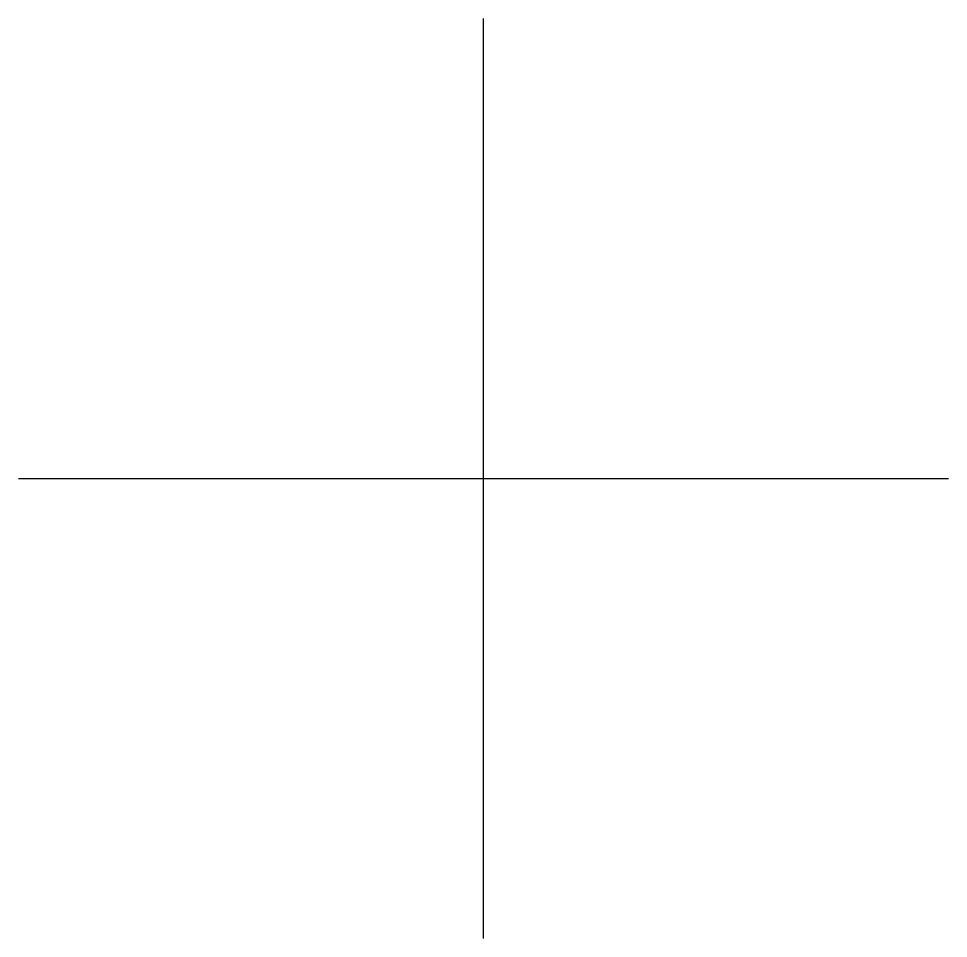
# Model space of a CAD drawing. Extents: x -2.21 to 2.21, y -2.19 to 2.19.
import ezdxf

# ---------------------------------------------------------------- set-up
doc = ezdxf.new("R2010")
doc.units = 0
doc.layers.get('0').update_dxf_attribs({"linetype": 'CONTINUOUS'})

msp = doc.modelspace()

# ---------------------------------------------------------------- linework, layer by layer
at = {"color": 0, "linetype": 'CONTINUOUS'}
for p, q in [((0, -2.1875), (0, 2.1875)), ((-2.2105, 0), (2.2105, 0))]:
    msp.add_line(p, q, dxfattribs=at)

doc.saveas('drawing.dxf')
